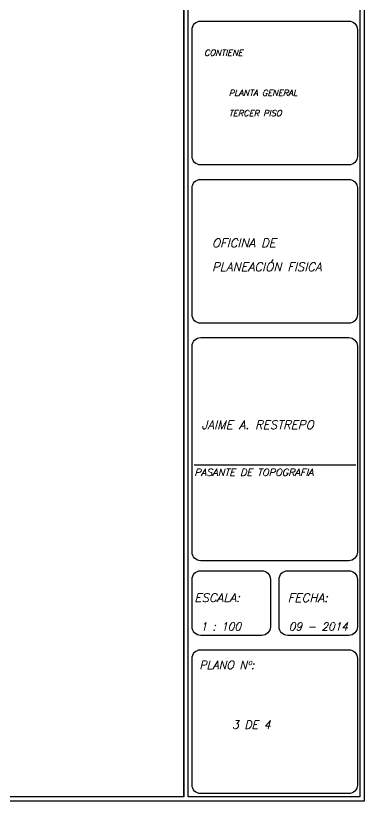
# Model space of a CAD drawing. Header units: metres. Extents: x 6495 to 6855, y 1254 to 1306.
# Drawn here: x 6747.58 to 6760.47, y 1255.23 to 1284.29 of the extents above; entities that cross this region are included whole.
import ezdxf

# ---------------------------------------------------------------- set-up
doc = ezdxf.new("R2010")
doc.units = ezdxf.units.M
doc.layers.add('0-Grises', color=252, linetype='Continuous')
doc.styles.add('ITALIC', font='ITALIC')

msp = doc.modelspace()

# ---------------------------------------------------------------- linework, layer by layer
at = {"layer": '0-Grises'}
for points in [[(6685.973, 1306.451), (6760.473, 1306.451), (6760.473, 1255.232), (6685.973, 1255.232)], [(6686.133, 1306.291), (6753.794, 1306.291), (6753.794, 1255.392), (6686.133, 1255.392)]]:
    msp.add_lwpolyline(points, close=True, dxfattribs=at)
for points in [[(6753.794, 1255.392), (6753.794, 1306.291)], [(6754.177, 1267.676), (6760.166, 1267.676)]]:
    msp.add_lwpolyline(points, dxfattribs=at)
at = {"layer": '0-Grises', "ltscale": 3}
msp.add_lwpolyline([(6753.954, 1306.291), (6760.313, 1306.291), (6760.313, 1255.392), (6753.954, 1255.392)], close=True, dxfattribs=at)
for points in [[(6754.42, 1284.089), (6759.899, 1284.089, -0.414214), (6760.219, 1283.769), (6760.219, 1279.088, -0.414214), (6759.899, 1278.768), (6754.42, 1278.768, -0.414214), (6754.099, 1279.088), (6754.099, 1283.769, -0.414214)], [(6754.42, 1278.236), (6759.899, 1278.236, -0.414214), (6760.219, 1277.916), (6760.219, 1273.235, -0.414214), (6759.899, 1272.914), (6754.42, 1272.914, -0.414214), (6754.099, 1273.235), (6754.099, 1277.916, -0.414214)], [(6754.42, 1272.382), (6759.899, 1272.382, -0.414214), (6760.219, 1272.062), (6760.219, 1264.452, -0.414214), (6759.899, 1264.132), (6754.42, 1264.132, -0.414214), (6754.099, 1264.452), (6754.099, 1272.062, -0.414214)], [(6759.899, 1255.515), (6754.42, 1255.515, -0.414214), (6754.099, 1255.835), (6754.099, 1260.516, -0.414214), (6754.42, 1260.836), (6759.899, 1260.836, -0.414214), (6760.219, 1260.516), (6760.219, 1255.835, -0.414214)]]:
    msp.add_lwpolyline(points, format="xyb", close=True, dxfattribs=at)
at = {"layer": '0-Grises'}
for points in [[(6754.42, 1263.76), (6756.679, 1263.76, -0.414214), (6756.999, 1263.44), (6756.999, 1261.688, -0.414214), (6756.679, 1261.368), (6754.42, 1261.368, -0.414214), (6754.099, 1261.688), (6754.099, 1263.44, -0.414214)], [(6757.639, 1263.76), (6759.899, 1263.76, -0.414214), (6760.219, 1263.44), (6760.219, 1261.688, -0.414214), (6759.899, 1261.368), (6757.639, 1261.368, -0.414214), (6757.319, 1261.688), (6757.319, 1263.44, -0.414214)]]:
    msp.add_lwpolyline(points, format="xyb", close=True, dxfattribs=at)

# ---------------------------------------------------------------- texts
at = {"layer": '0-Grises', "color": 8, "ltscale": 3, "style": 'ITALIC'}
for s, height, p in [('CONTIENE', 0.2234, (6754.547, 1282.809)), ('PLANTA GENERAL', 0.22343, (6755.46, 1281.32)), ('TERCER PISO ', 0.22343, (6755.46, 1280.572)), ('OFICINA DE ', 0.31877, (6754.837, 1275.724)), ('PLANEACIÓN FISICA', 0.31877, (6754.837, 1274.842)), ('JAIME A. RESTREPO', 0.31877, (6754.447, 1269.001)), ('PASANTE DE TOPOGRAFIA', 0.26298, (6754.186, 1267.268)), ('ESCALA:', 0.3188, (6754.188, 1262.604)), ('FECHA:', 0.3188, (6757.645, 1262.602)), ('1 : 100', 0.2869, (6754.413, 1261.554)), ('09 - 2014', 0.2869, (6757.68, 1261.554)), ('PLANO Nº:', 0.2984, (6754.369, 1260.125)), ('3 DE 4', 0.2984, (6755.575, 1257.916))]:
    msp.add_text(s, height=height, dxfattribs=at).set_placement(p)

doc.saveas('drawing.dxf')
